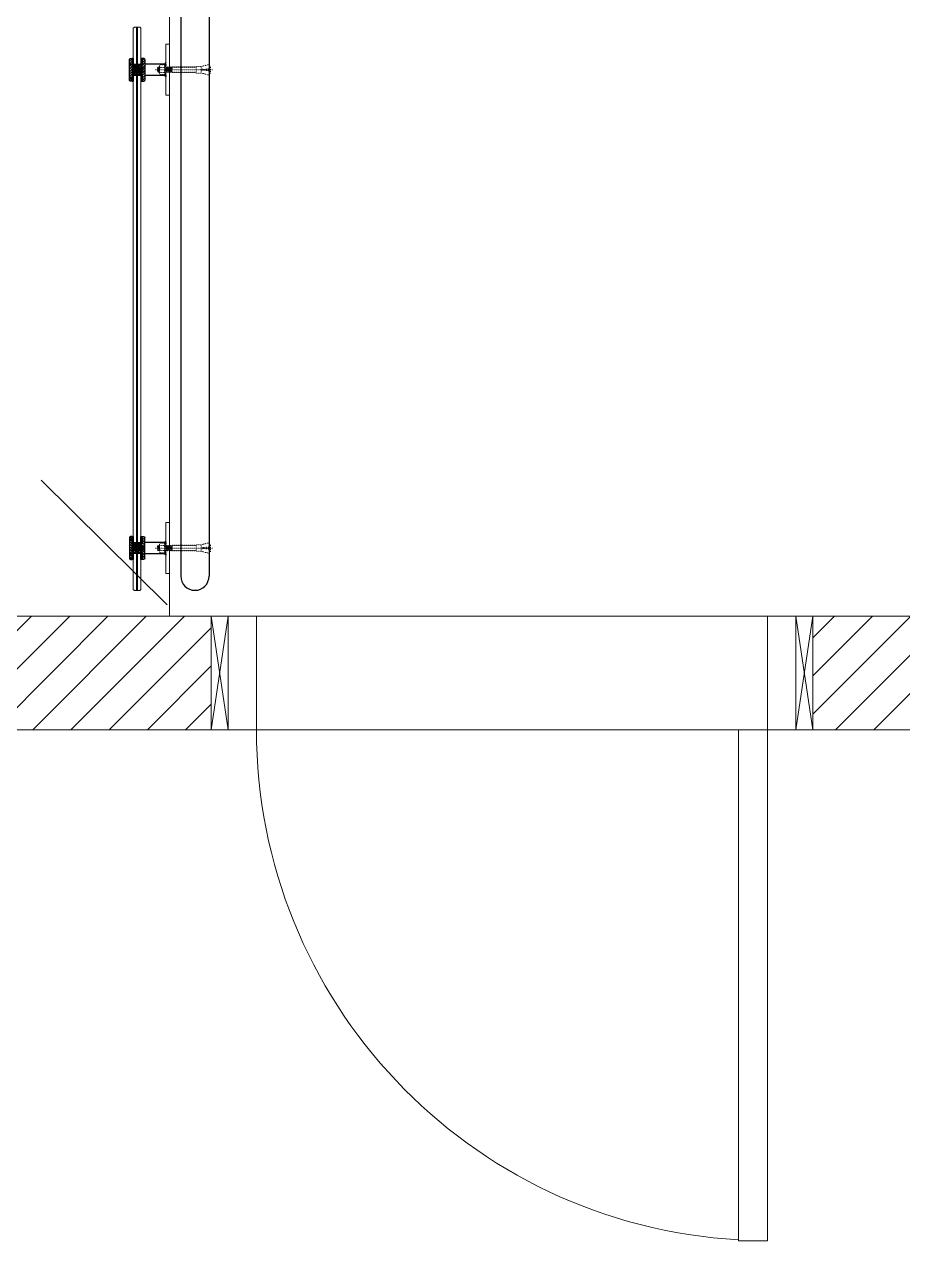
# Model space of a CAD drawing. Header units: millimetres. Extents: x -18512 to 101824, y -95768 to 52898.
# Drawn here: x 58239 to 59786, y -84828 to -82685 of the extents above; entities that cross this region are included whole.
import ezdxf

# ---------------------------------------------------------------- set-up
doc = ezdxf.new("R2010")
doc.units = ezdxf.units.MM
doc.header["$LTSCALE"] = 25
doc.linetypes.add('HIDDEN', pattern=[0.375, 0.25, -0.125])
doc.linetypes.add('STYLE_05', pattern=[0.20828, 0.069425, -0.138855])
doc.layers.get('0').update_dxf_attribs({"color": 254, "lineweight": 0})
for name, color, linetype, lineweight in [('A-DETL-MBND', 5, 'HIDDEN', 9), ('A-DOOR', 31, 'Continuous', 18), ('A-FLOR-OTLN', 6, 'Continuous', 18), ('A-WOODEN DOOR FRAM', 9, 'Continuous', 9), ('I-WALL', 2, 'Continuous', 9)]:
    doc.layers.add(name, color=color, linetype=linetype, lineweight=lineweight)
for name, color, linetype in [('A-WALL', 50, 'Continuous'), ('ADT-3', 7, 'Continuous'), ('AL SAFA', 1, 'Continuous'), ('AR WALL HATCH', 8, 'Continuous'), ('LMI-1', 3, 'Continuous'), ('SGF GLASS', 152, 'Continuous')]:
    doc.layers.add(name, color=color, linetype=linetype)
pattern_1 = [(135, (124341.9079, -153688.5155), (-0.449012806, -0.449012806), []), (225, (124341.9079, -153688.5155), (0.449012806, -0.449012806), [])]
pattern_2 = [(135, (124336.9079, -153688.5155), (-0.449012806, -0.449012806), []), (225, (124336.9079, -153688.5155), (0.449012806, -0.449012806), [])]

# ---------------------------------------------------------------- blocks, each defined once
blk = doc.blocks.new('E  Naga_Single-Panel2 - NAGA-Bedroom Door _WD05_-8264460-FIRST FLOOR PLAN')
at = {"layer": 'A-DOOR', "lineweight": 18}
for p, q in [((450, 1000.2), (399, 1000.2)), ((399, 1000.2), (399, 100)), ((450, 100), (450, 1000.2)), ((-450, 100), (-500, 100)), ((-450, -100), (-450, 100)), ((399, 100), (450, 100)), ((450, -100), (450, 100)), ((450, 100), (500, 100)), ((450, 100), (450, -100)), ((-450, -100), (-500, -100)), ((500, -100), (450, -100))]:
    blk.add_line(p, q, dxfattribs=at)
at = {"layer": 'A-DOOR'}
blk.add_arc((450, 100), 900, 93.2485, 180, dxfattribs=at)
blk = doc.blocks.new('A1')
at = {"color": 8, "linetype": 'STYLE_05', "ltscale": 0.5}
for p, q in [((2850.1, 745.3), (2863.9, 693.4)), ((2850.1, 745.3), (2877.6, 745.3)), ((2909.5, 754), (2860.7, 754)), ((2860.7, 754), (2863, 745.3)), ((2883.1, 707.9), (2877.6, 745.3)), ((2885.1, 765.9), (2885.1, 392.9)), ((2887, 707.9), (2892.5, 745.3)), ((2920.1, 745.3), (2892.5, 745.3)), ((2920.1, 745.3), (2906.3, 693.4)), ((2909.5, 754), (2907.2, 745.3)), ((2863.9, 693.4), (2906.3, 693.4)), ((2863.9, 660.9), (2863.9, 693.4)), ((2863.9, 660.9), (2906.3, 660.9)), ((2866.8, 504.7), (2866.8, 660.9)), ((2869.6, 504.7), (2869.6, 660.9)), ((2900.6, 504.7), (2900.6, 660.9)), ((2903.4, 504.7), (2903.4, 660.9)), ((2906.3, 660.9), (2906.3, 693.4)), ((2902.9, 504.7), (2867.8, 501)), ((2903.5, 496.5), (2867.8, 492.7)), ((2902.9, 488.5), (2867.8, 484.8)), ((2903.5, 480.3), (2867.8, 476.5)), ((2867.9, 485), (2871.3, 489.6)), ((2871.5, 481.7), (2867.9, 485)), ((2868, 501.1), (2871.5, 497.8)), ((2871.5, 497.8), (2868, 493)), ((2868, 493), (2871.5, 497.8)), ((2868, 493), (2871.3, 489.6)), ((2871.3, 489.6), (2868, 493)), ((2871.3, 489.6), (2868, 485.1)), ((2868, 484.9), (2871.5, 481.7)), ((2871.5, 481.7), (2868, 476.9)), ((2868, 476.9), (2871.5, 481.7)), ((2868, 476.9), (2871.3, 473.4)), ((2871.3, 473.4), (2868, 476.9)), ((2871.6, 504.8), (2868.1, 501)), ((2868.1, 501), (2871.4, 504.7)), ((2871.5, 497.8), (2868.1, 501)), ((2902, 504.7), (2868.8, 504.7)), ((2869.6, 504.7), (2869.6, 506.5)), ((2871.4, 504.7), (2869.6, 504.7)), ((2899.9, 500.7), (2871.3, 497.7)), ((2899.9, 492.4), (2871.3, 489.4)), ((2899.9, 484.5), (2871.3, 481.5)), ((2899.9, 476.3), (2871.3, 473.3)), ((2903.4, 496.5), (2885.1, 494.5)), ((2885.1, 494.5), (2885.1, 483)), ((2885.1, 483), (2899.9, 484.5)), ((2903.4, 504.6), (2899.8, 500.6)), ((2903.3, 504.4), (2899.8, 500.6)), ((2899.8, 500.6), (2903.5, 496.3)), ((2899.8, 500.6), (2903.4, 496.5)), ((2903.3, 488.3), (2899.8, 484.4)), ((2899.9, 484.5), (2899.8, 484.4)), ((2899.8, 484.4), (2903.5, 480.2)), ((2899.8, 484.4), (2903.4, 480.3)), ((2903.5, 496.3), (2900.3, 492.4)), ((2900.3, 492.4), (2903.5, 488.4)), ((2903.7, 480.3), (2900.3, 476.2)), ((2903.5, 480.2), (2900.3, 476.2)), ((2900.3, 476.2), (2903.5, 472.2)), ((2900.3, 476.2), (2903.4, 472.4)), ((2903.4, 506.5), (2903.4, 504.6)), ((2903.4, 496.5), (2903.7, 496.5)), ((2903.5, 496.3), (2903.4, 496.5)), ((2903.4, 480.3), (2903.7, 480.3)), ((2903.7, 496.5), (2903.5, 496.3)), ((2847.7, 456.1), (2847.7, 463.3)), ((2847.7, 463.3), (2922.6, 463.3)), ((2847.7, 463.2), (2847.7, 463.3)), ((2847.7, 463.3), (2885.1, 463.3)), ((2847.7, 456.1), (2922.6, 456.1)), ((2853.4, 452.3), (2853.4, 424.2)), ((2860.6, 455.4), (2908.4, 455.4)), ((2860.6, 421.5), (2908.4, 421.5)), ((2867.2, 458.2), (2867.2, 461.1)), ((2867.7, 412.1), (2871.6, 408)), ((2903.5, 472.5), (2867.8, 468.7)), ((2867.8, 424.9), (2867.8, 451.8)), ((2886.8, 421.5), (2867.8, 419.5)), ((2903.5, 415.2), (2867.8, 411.4)), ((2871.3, 473.4), (2868, 469)), ((2868, 469), (2871.3, 473.4)), ((2868, 469), (2871.3, 465.3)), ((2871.3, 465.4), (2868, 469)), ((2869.4, 421.5), (2868, 419.3)), ((2868, 419), (2871.3, 416.1)), ((2871.3, 416.1), (2868, 411.6)), ((2899.9, 468.4), (2871.3, 465.4)), ((2885.1, 466.9), (2871.3, 465.4)), ((2899.9, 419), (2871.3, 416)), ((2899.9, 411.2), (2871.3, 408.1)), ((2871.3, 408), (2899.9, 408)), ((2903.4, 472.4), (2885.1, 470.5)), ((2885.1, 470.5), (2885.1, 463.3)), ((2885.1, 463.3), (2885.1, 466.9)), ((2885.1, 463.3), (2922.6, 463.3)), ((2901.5, 409.5), (2899.7, 408)), ((2903.5, 415.5), (2899.8, 411.6)), ((2899.8, 411.6), (2901.5, 409.5)), ((2903.5, 472.2), (2900, 468.3)), ((2900, 468.3), (2903.7, 464.5)), ((2902, 421.5), (2900, 419.1)), ((2900, 418.9), (2903.5, 415.5)), ((2900.4, 425), (2900.4, 452.1)), ((2904, 458.2), (2904, 461.1)), ((2916.8, 452.5), (2916.8, 424.7)), ((2922.6, 456.1), (2922.6, 463.3))]:
    blk.add_line(p, q, dxfattribs=at)
for centre, major_axis, start_param, end_param in [((2885.1, 702.8), (-3.85, 3.85), 5.871021, 11.436058), ((2860.6, 445.7), (-6.93, 6.93), 5.370026, 6.323459), ((2860.6, 445.7), (-6.93, 6.93), 5.370026, 6.323459), ((2860.6, 445.7), (-6.93, 6.93), 4.669335, 6.323459), ((2860.6, 432.5), (-7.76, -7.76), 0.066292, 1.500005), ((2860.6, 432.5), (-7.76, 7.76), 1.637088, 2.419613), ((2860.6, 432.5), (-7.76, 7.76), 1.637088, 2.419613), ((2860.6, 432.5), (-7.76, -7.76), 0.848817, 1.500005), ((2860.6, 432.5), (-7.76, -7.76), 0.848817, 1.500005), ((2860.6, 445.7), (-6.93, 6.93), 4.669335, 5.370026), ((2860.6, 445.7), (-6.93, 6.93), 4.669335, 5.370026), ((2884.4, 410.5), (-31.8, -31.8), 3.563644, 4.30536), ((2884.4, 410.5), (-31.8, 31.8), 5.559758, 5.876157), ((2884.4, 410.5), (-31.8, 31.8), 5.559758, 5.876157), ((2883.5, 468.4), (-33.2, -33.2), 0.44564, 1.1552), ((2883.5, 468.4), (-33.2, 33.2), 2.016436, 2.327569), ((2883.5, 468.4), (-33.2, 33.2), 2.016436, 2.327569), ((2884.4, 410.5), (-31.8, 31.8), 5.549936, 5.559758), ((2884.4, 410.5), (-31.8, 31.8), 5.549936, 5.559758), ((2884.4, 410.5), (-31.8, -31.8), 3.912085, 3.979139), ((2884.4, 410.5), (-31.8, -31.8), 3.912085, 3.979139), ((2883.5, 468.4), (-33.2, 33.2), 2.327569, 2.38482), ((2883.5, 468.4), (-33.2, 33.2), 2.327569, 2.38482), ((2883.5, 468.4), (-33.2, -33.2), 0.814024, 0.820486), ((2883.5, 468.4), (-33.2, -33.2), 0.814024, 0.820486), ((2884.4, 410.5), (-31.8, -31.8), 3.86502, 3.912085), ((2884.4, 410.5), (-31.8, -31.8), 3.86502, 3.912085), ((2883.5, 468.4), (-33.2, 33.2), 2.391283, 2.725996), ((2883.5, 468.4), (-33.2, 33.2), 2.391283, 2.725996), ((2884.4, 410.5), (-31.8, -31.8), 3.774027, 3.86502), ((2884.4, 410.5), (-31.8, -31.8), 3.774027, 3.86502), ((2884.4, 410.5), (-31.8, 31.8), 5.13444, 5.344823), ((2884.4, 410.5), (-31.8, 31.8), 5.13444, 5.344823), ((2908.6, 442.7), (-9.06, -9.06), 3.227804, 4.616951), ((2908.6, 442.7), (-9.06, -9.06), 4.349401, 4.616951), ((2908.6, 442.7), (-9.06, -9.06), 4.349401, 4.616951), ((2908.4, 433.8), (-8.73, -8.73), 0.079101, 1.531694), ((2908.4, 433.8), (-8.73, 8.73), 1.649898, 2.269819), ((2908.4, 433.8), (-8.73, 8.73), 1.649898, 2.269819), ((2908.6, 442.7), (-9.06, -9.06), 4.038843, 4.349401), ((2908.6, 442.7), (-9.06, -9.06), 4.038843, 4.349401), ((2908.6, 442.7), (-9.06, -9.06), 3.403765, 4.038843), ((2908.6, 442.7), (-9.06, -9.06), 3.403765, 4.038843), ((2908.4, 433.8), (-8.73, -8.73), 0.699022, 1.531694), ((2908.4, 433.8), (-8.73, -8.73), 0.699022, 1.531694), ((2908.6, 442.7), (-9.06, -9.06), 3.227804, 3.403765), ((2908.6, 442.7), (-9.06, -9.06), 3.227804, 3.403765)]:
    blk.add_ellipse(centre, major_axis=major_axis, ratio=1, start_param=start_param, end_param=end_param, dxfattribs=at)
blk = doc.blocks.new('A$C24B90740')
at = {"layer": 'LMI-1', "color": 8, "elevation": 0}
for points in [[(0, 1.9), (2.4, 1.9)], [(0, 0), (2.4, 0)]]:
    blk.add_lwpolyline(points, dxfattribs=at)
at = {"layer": 'LMI-1', "color": 8}
blk.add_arc((2.3, 1, 0), 0.972, 279.1054, 80.8946, dxfattribs=at)
blk = doc.blocks.new('REH')
h = blk.add_hatch()
h.set_pattern_fill('ANSI37', color=8, scale=0.2, angle=90, style=0)
h.set_pattern_definition(pattern_1)
h.paths.add_polyline_path([(138637.4, -14314.4), (138637.4, -14316.4), (138649.9, -14316.4), (138649.9, -14314.4)])
h = blk.add_hatch()
h.set_pattern_fill('ANSI37', color=8, scale=0.2, angle=90, style=0)
h.set_pattern_definition(pattern_1)
h.paths.add_polyline_path([(138637.4, -14329.9), (138637.4, -14331.9), (138653.1, -14331.9), (138653.1, -14330.1), (138653, -14329.9)])
h = blk.add_hatch()
h.set_pattern_fill('ANSI37', color=8, scale=0.2, angle=90, style=0)
h.set_pattern_definition(pattern_1)
h.paths.add_polyline_path([(138649.9, -14316.4), (138647.9, -14316.4), (138647.9, -14322.4), (138649.9, -14322.4)])
h.paths.add_polyline_path([(138647.9, -14322.4), (138647.9, -14323.1), (138649.9, -14323.1), (138649.9, -14322.4)])
h.paths.add_polyline_path([(138649.9, -14323.9), (138649.9, -14323.1), (138647.9, -14323.1), (138647.9, -14323.9)])
h.paths.add_polyline_path([(138649.9, -14323.9), (138647.9, -14323.9), (138647.9, -14329.9), (138649.9, -14329.9)])
h = blk.add_hatch()
h.set_pattern_fill('ANSI37', color=8, scale=0.2, angle=90, style=0)
h.set_pattern_definition(pattern_2)
h.paths.add_polyline_path([(138659.9, -14316.4), (138677.4, -14316.4), (138677.4, -14314.4), (138659.9, -14314.4)])
h = blk.add_hatch()
h.set_pattern_fill('ANSI37', color=8, scale=0.2, angle=90, style=0)
h.set_pattern_definition(pattern_2)
h.paths.add_polyline_path([(138661.2, -14331.9), (138664.4, -14331.9), (138677.4, -14331.9), (138677.4, -14329.9), (138661.2, -14329.9)])
h = blk.add_hatch()
h.set_pattern_fill('ANSI37', color=256, scale=5, angle=90, style=0)
h.set_pattern_definition([(135, (124341.908, -153688.516), (-11.2253202, -11.2253202), []), (225, (124341.908, -153688.516), (11.2253202, -11.2253202), [])])
h.paths.add_polyline_path([(138664.9, -14316.4), (138664.9, -14322.4), (138666.9, -14322.4), (138666.9, -14316.4)])
h.paths.add_polyline_path([(138664.9, -14323.9), (138664.9, -14329.9), (138666.9, -14329.9), (138666.9, -14323.9)])
h.paths.add_polyline_path([(138664.9, -14322.4), (138664.9, -14323.1), (138666.9, -14323.1), (138666.9, -14322.4)])
h.paths.add_polyline_path([(138664.9, -14323.1), (138664.9, -14323.9), (138666.9, -14323.9), (138666.9, -14323.1)])
h = blk.add_hatch()
h.set_pattern_fill('ANSI37', color=8, scale=0.2, angle=90, style=0)
h.set_pattern_definition(pattern_1)
h.paths.add_polyline_path([(138664.9, -14316.4), (138664.9, -14322.4), (138666.9, -14322.4), (138666.9, -14316.4)])
h.paths.add_polyline_path([(138664.9, -14322.4), (138664.9, -14323.1), (138666.9, -14323.1), (138666.9, -14322.4)])
h.paths.add_polyline_path([(138664.9, -14323.1), (138664.9, -14323.9), (138666.9, -14323.9), (138666.9, -14323.1)])
h.paths.add_polyline_path([(138664.9, -14323.9), (138664.9, -14329.9), (138666.9, -14329.9), (138666.9, -14323.9)])
at = {"layer": 'LMI-1'}
h = blk.add_hatch(dxfattribs=at)
h.set_pattern_fill('ANSI31', color=8, angle=180, style=0)
h.set_pattern_definition([(225, (124341.908, -153688.5155), (2.24506403, -2.24506403), [])])
h.paths.add_polyline_path([(138639.4, -14309.4, 0.414214), (138637.4, -14311.4), (138637.4, -14314.4), (138649.9, -14314.4), (138649.9, -14316.4), (138652.9, -14316.4), (138652.2, -14315.6), (138653.3, -14314.4), (138652.3, -14313.2), (138661.5, -14313.2), (138662.3, -14314.4), (138662.3, -14314.4), (138661.2, -14315.3), (138662, -14316.4), (138664.9, -14316.4), (138664.9, -14314.4), (138677.4, -14314.4), (138677.4, -14311.4, 0.414214), (138675.4, -14309.4)])
h.paths.add_polyline_path([(138662.2, -14318.9), (138661.1, -14319.9), (138662.1, -14321.1), (138661.1, -14322.1), (138661.3, -14322.4), (138664.9, -14322.4), (138664.9, -14316.4), (138662, -14316.4), (138662.2, -14316.6), (138661.2, -14317.5)])
h.paths.add_polyline_path([(138662.1, -14325.5), (138661.1, -14326.5), (138662.1, -14327.8), (138661.1, -14328.7), (138662, -14329.9), (138664.9, -14329.9), (138664.9, -14323.9), (138661.5, -14323.9), (138661.1, -14324.3)])
h.paths.add_polyline_path([(138652.1, -14326.7), (138653.2, -14325.6), (138652.1, -14324.5), (138652.7, -14323.9), (138649.9, -14323.9), (138649.9, -14329.9), (138653, -14329.9), (138652.1, -14328.9), (138653.2, -14327.8)])
h.paths.add_polyline_path([(138649.9, -14322.4), (138652.2, -14322.4), (138652.1, -14322.3), (138653.1, -14321.2), (138652.1, -14320.1), (138653.2, -14318.9), (138652.2, -14317.8), (138653.2, -14316.7), (138652.9, -14316.4), (138649.9, -14316.4)])
h = blk.add_hatch(dxfattribs=at)
h.set_pattern_fill('ANSI31', color=8, angle=180, style=0)
h.set_pattern_definition([(225, (124341.908, -153583.2378), (2.24506403, -2.24506403), [])])
h.paths.add_polyline_path([(138675.4, -14336.9, 0.414214), (138677.4, -14334.9), (138677.4, -14331.9), (138637.4, -14331.9), (138637.4, -14334.9, 0.414214), (138639.4, -14336.9)])
for p, q in [((138637.4, -14314.4, 0), (138637.4, -14316.4, 0)), ((138677.4, -14331.9, 0), (138677.4, -14329.9, 0))]:
    blk.add_line(p, q)
at = {"color": 1}
for p, q in [((138649.9, -14316.4, 0), (138649.9, -14329.9)), ((138664.9, -14329.9, 0), (138664.9, -14316.4, 0))]:
    blk.add_line(p, q, dxfattribs=at)
at = {"color": 8, "linetype": 'Continuous'}
for p, q in [((138663.8, -14331.9, 0), (138650.6, -14331.9, 0)), ((138664.4, -14331.9, 0), (138651.2, -14331.9, 0))]:
    blk.add_line(p, q, dxfattribs=at)
at = {"color": 8, "elevation": 0}
for points in [[(138649.9, -14316.4), (138649.9, -14314.4), (138637.4, -14314.4), (138637.4, -14316.4)], [(138677.4, -14316.4), (138677.4, -14314.4), (138664.9, -14314.4), (138664.9, -14316.4)]]:
    blk.add_lwpolyline(points, dxfattribs=at)
at = {"layer": 'A-WALL', "color": 84, "ltscale": 0.1, "elevation": 0}
for points in [[(138637.4, -14316.4), (138637.4, -14314.4), (138649.9, -14314.4), (138649.9, -14316.4)], [(138637.4, -14331.9), (138637.4, -14329.9), (138653.1, -14329.9), (138653.1, -14331.9)], [(138647.9, -14329.9), (138647.9, -14316.4), (138649.9, -14316.4), (138649.9, -14329.9)], [(138661.2, -14331.9), (138661.2, -14329.9), (138677.4, -14329.9), (138677.4, -14331.9)], [(138664.9, -14316.4), (138664.9, -14314.4), (138677.4, -14314.4), (138677.4, -14316.4)], [(138664.9, -14329.9), (138664.9, -14316.4), (138666.9, -14316.4), (138666.9, -14329.9)]]:
    blk.add_lwpolyline(points, close=True, dxfattribs=at)
at = {"layer": 'ADT-3', "color": 8}
for p, q in [((138652.3, -14313.2, 0), (138662.2, -14314.4, 0)), ((138652.3, -14313.2, 0), (138653.3, -14314.4, 0)), ((138652.3, -14313.2, 0), (138661.5, -14313.2, 0)), ((138661.5, -14313.2, 0), (138662.3, -14314.4, 0)), ((138653.2, -14318.9, 0), (138652.1, -14320.1, 0)), ((138652.1, -14320.1, 0), (138653.1, -14321.2, 0)), ((138652.1, -14320.1, 0), (138662.1, -14321.1, 0)), ((138653.1, -14321.2, 0), (138652.1, -14322.3, 0)), ((138652.1, -14322.3, 0), (138653.2, -14323.4, 0)), ((138652.1, -14322.3, 0), (138662.1, -14323.3, 0)), ((138653.1, -14323.4, 0), (138652.1, -14324.5, 0)), ((138652.1, -14324.5, 0), (138653.2, -14325.6, 0)), ((138652.1, -14324.5, 0), (138662.1, -14325.5, 0)), ((138653.1, -14325.6, 0), (138652.1, -14326.7, 0)), ((138652.1, -14326.7, 0), (138653.2, -14327.9, 0)), ((138652.1, -14326.7, 0), (138662.1, -14327.8, 0)), ((138653.1, -14327.9, 0), (138652.1, -14328.9, 0)), ((138652.1, -14328.9, 0), (138653.1, -14330.1, 0)), ((138652.1, -14328.9, 0), (138661.4, -14329.9, 0)), ((138653.3, -14314.4, 0), (138652.2, -14315.6, 0)), ((138652.2, -14315.6, 0), (138662.2, -14316.6, 0)), ((138652.2, -14315.6, 0), (138653.2, -14316.7, 0)), ((138653.2, -14316.7, 0), (138652.2, -14317.8, 0)), ((138652.2, -14317.8, 0), (138653.2, -14318.9, 0)), ((138652.2, -14317.8, 0), (138662.2, -14318.9, 0)), ((138653.1, -14321.2, 0), (138661.1, -14322.1, 0)), ((138653.1, -14323.4, 0), (138661.1, -14324.3, 0)), ((138653.1, -14323.4, 0), (138661.1, -14324.3, 0)), ((138653.1, -14325.6, 0), (138661.1, -14326.5, 0)), ((138653.1, -14325.6, 0), (138661.1, -14326.5, 0)), ((138653.1, -14327.9, 0), (138661.1, -14328.7, 0)), ((138653.1, -14330.1, 0), (138661.1, -14330.9, 0)), ((138653.2, -14314.5, 0), (138661.2, -14315.3, 0)), ((138653.2, -14316.7, 0), (138661.2, -14317.5, 0)), ((138653.2, -14319, 0), (138661.1, -14319.9, 0)), ((138653.3, -14330.1, 0), (138661.2, -14330.9, 0)), ((138662.2, -14318.9, 0), (138661.1, -14319.9, 0)), ((138661.1, -14319.9, 0), (138662.1, -14321.1, 0)), ((138662.1, -14321.1, 0), (138661.1, -14322.1, 0)), ((138661.1, -14322.1, 0), (138662.1, -14323.3, 0)), ((138662.1, -14323.3, 0), (138661.1, -14324.3, 0)), ((138662.1, -14323.3, 0), (138661.1, -14324.3, 0)), ((138661.1, -14324.3, 0), (138662.1, -14325.5, 0)), ((138662.1, -14325.5, 0), (138661.1, -14326.5, 0)), ((138662.1, -14325.5, 0), (138661.1, -14326.5, 0)), ((138661.1, -14326.5, 0), (138662.1, -14327.8, 0)), ((138662.1, -14327.8, 0), (138661.1, -14328.7, 0)), ((138661.1, -14328.7, 0), (138662, -14329.9, 0)), ((138662.3, -14314.4, 0), (138661.2, -14315.3, 0)), ((138661.2, -14315.3, 0), (138662.2, -14316.6, 0)), ((138662.2, -14316.6, 0), (138661.2, -14317.5, 0)), ((138661.2, -14317.5, 0), (138662.2, -14318.9, 0))]:
    blk.add_line(p, q, dxfattribs=at)
at = {"layer": 'LMI-1', "color": 1}
for p, q in [((138675.4, -14309.4), (138639.4, -14309.4)), ((138649.9, -14314.4), (138637.4, -14314.4))]:
    blk.add_line(p, q, dxfattribs=at)
at = {"layer": 'LMI-1', "color": 8}
for p, q in [((138653, -14329.9, 0), (138637.4, -14329.9, 0)), ((138637.4, -14331.9, 0), (138637.4, -14329.9, 0)), ((138637.4, -14329.9, 0), (138653, -14329.9, 0)), ((138677.4, -14331.9, 0), (138637.4, -14331.9, 0)), ((138677.4, -14331.9, 0), (138637.4, -14331.9, 0)), ((138642.8, -14331.9, 0), (138642.7, -14331.8, 0)), ((138646.9, -14329.9, 0), (138649.9, -14329.9, 0)), ((138653.1, -14329.9, 0), (138653.1, -14331.9, 0)), ((138661.2, -14330.9, 0), (138661.2, -14331.9, 0)), ((138677.4, -14329.9, 0), (138662, -14329.9, 0)), ((138665.4, -14329.9, 0), (138677.4, -14329.9, 0))]:
    blk.add_line(p, q, dxfattribs=at)
at = {"layer": 'LMI-1', "color": 1, "elevation": 0}
for points in [[(138637.4, -14314.4), (138637.4, -14311.4, -0.414214), (138639.4, -14309.4)], [(138675.4, -14309.4, -0.414214), (138677.4, -14311.4), (138677.4, -14314.4), (138665.4, -14314.4)]]:
    blk.add_lwpolyline(points, format="xyb", dxfattribs=at)
blk.add_lwpolyline([(138677.4, -14334.9), (138677.4, -14331.9), (138637.4, -14331.9), (138637.4, -14334.9, 0.414214), (138639.4, -14336.9), (138675.4, -14336.9, 0.414214)], format="xyb", close=True, dxfattribs=at)
at = {"layer": 'LMI-1', "color": 8, "elevation": 0}
for points in [[(138641.7, -14336.9), (138641.7, -14334.5)], [(138643.6, -14336.9), (138643.6, -14334.5)], [(138661.2, -14330.9), (138661.2, -14331.9)], [(138666, -14336.9), (138666, -14334.5)], [(138667.9, -14336.9), (138667.9, -14334.5)]]:
    blk.add_lwpolyline(points, dxfattribs=at)
at = {"layer": 'LMI-1', "color": 8}
blk.add_arc((138642.6, -14334.6, 0), 0.972, 9.1054, 170.8946, dxfattribs=at)
at = {"layer": 'LMI-1', "color": 8, "extrusion": (0, 0, -1), "xscale": -1, "zscale": -1, "rotation": 270}
for p in [(-138643.6, -14336.9, 0), (-138667.9, -14336.9, 0)]:
    blk.add_blockref('A$C24B90740', p, dxfattribs=at)
blk = doc.blocks.new('DFF')
at = {"layer": 'LMI-1'}
for points in [[(6745, 183870.3), (6745, 183872.9), (6742.7, 183870.3)], [(6745, 183870.3), (6745, 183867.7), (6742.7, 183870.3)], [(6745, 183850.3), (6745, 183852.9), (6742.7, 183850.3)], [(6745, 183850.3), (6745, 183847.7), (6742.7, 183850.3)]]:
    blk.add_hatch(color=8, dxfattribs=at).paths.add_polyline_path(points)
at = {"color": 3, "elevation": 0}
blk.add_lwpolyline([(6751, 183905.3), (6745, 183905.3), (6745, 183815.3), (6751, 183815.3), (6751, 183905.3)], close=True, dxfattribs=at)
at = {"layer": 'LMI-1', "color": 3}
for p, q in [((6745, 183870.3, 0), (6708, 183870.3, 0)), ((6745.1, 183850.3, 0), (6708, 183850.3, 0))]:
    blk.add_line(p, q, dxfattribs=at)
at = {"layer": 'LMI-1', "color": 8, "elevation": 0}
for points in [[(6745, 183870.3), (6745, 183872.9), (6742.7, 183870.3)], [(6745, 183870.3), (6745, 183867.7), (6742.7, 183870.3)], [(6745, 183850.3), (6745, 183852.9), (6742.7, 183850.3)], [(6745, 183850.3), (6745, 183847.7), (6742.7, 183850.3)]]:
    blk.add_lwpolyline(points, close=True, dxfattribs=at)
at = {"rotation": 270}
blk.add_blockref('REH', (21017.4, 322517.8), dxfattribs=at)
at = {"xscale": 0.2702702702954411, "yscale": 0.2702702702954411, "zscale": 0.2702702702954411, "rotation": 270}
blk.add_blockref('A1', (6619.8, 184640.1, 0), dxfattribs=at)

msp = doc.modelspace()

# ---------------------------------------------------------------- hatches: boundary and pattern name
at = {"layer": 'AR WALL HATCH', "lineweight": 5}
h = msp.add_hatch(dxfattribs=at)
h.set_pattern_fill('ANSI31', color=256, scale=15, style=0)
h.set_pattern_definition([(45, (59229.075, -128347.31), (-33.67596, 33.67596), [])])
h.paths.add_polyline_path([(59628.1, -83927.4), (59628.1, -83727.4), (59908.1, -83727.4), (59908.1, -83927.4)])
h.paths.add_polyline_path([(58568.1, -83727.4), (58568.1, -83927.4), (56333.1, -83927.4), (56333.1, -83727.4)])

# ---------------------------------------------------------------- linework, layer by layer
at = {"layer": 'A-DETL-MBND', "ltscale": 50}
msp.add_line((58490.9, -83707.4), (56333.3, -81574), dxfattribs=at)
at = {"layer": 'A-FLOR-OTLN'}
for p, q in [((58494.6, -83727.4), (58494.6, -81687.4)), ((58568.1, -83727.4), (59628.1, -83727.4)), ((58568.1, -83927.4), (59628.1, -83927.4))]:
    msp.add_line(p, q, dxfattribs=at)
at = {"layer": 'A-WOODEN DOOR FRAM'}
msp.add_line((59628.1, -83927.4), (59628.1, -83727.4), dxfattribs=at)
for points in [[(58598.1, -83927.4), (58568.1, -83927.4), (58568.1, -83727.4), (58598.1, -83727.4)], [(59598.1, -83927.4), (59628.1, -83927.4), (59628.1, -83727.4), (59598.1, -83727.4)]]:
    msp.add_lwpolyline(points, close=True, dxfattribs=at)
for points in [[(58568.1, -83927.4), (58598.1, -83727.4)], [(58598.1, -83927.4), (58568.1, -83727.4)], [(59598.1, -83927.4), (59628.1, -83727.4)], [(59598.1, -83727.4), (59628.1, -83927.4)]]:
    msp.add_lwpolyline(points, dxfattribs=at)
at = {"layer": 'AL SAFA', "color": 1}
for p, q in [((58514.6, -81722.3), (58514.6, -83656.8)), ((58564.6, -81722.3), (58564.6, -83656.8))]:
    msp.add_line(p, q, dxfattribs=at)
msp.add_arc((58539.6, -83656.8), 25, 180, 0, dxfattribs=at)
at = {"layer": 'I-WALL', "color": 152}
for p, q in [((58433.1, -82689.8), (58431.1, -82691.8)), ((58431.1, -83680.4), (58431.1, -82691.8)), ((58442.6, -82689.8), (58433.1, -82689.8)), ((58444.6, -82691.8), (58442.6, -82689.8)), ((58444.6, -83680.4), (58444.6, -82691.8)), ((58431.1, -83680.4), (58433.1, -83682.4)), ((58433.1, -83682.4), (58442.6, -83682.4)), ((58444.6, -83680.4), (58442.6, -83682.4))]:
    msp.add_line(p, q, dxfattribs=at)
at = {"layer": 'I-WALL'}
for p, q in [((58568.1, -83727.4), (56333.1, -83727.4)), ((58568.1, -83727.4), (58568.1, -83927.4)), ((55853.1, -83927.4), (58568.1, -83927.4)), ((59908.1, -83927.4), (59628.1, -83927.4))]:
    msp.add_line(p, q, dxfattribs=at)
msp.add_lwpolyline([(59628.1, -83727.4), (60108.1, -83727.4), (60108.1, -84337.4)], dxfattribs=at)
at = {"layer": 'SGF GLASS', "color": 8, "linetype": 'ByBlock', "ltscale": 0.8}
for p, q in [((58437.1, -83682.4), (58437.1, -82689.8)), ((58437.2, -83682.4), (58437.2, -82689.8)), ((58437.4, -83682.4), (58437.4, -82689.8)), ((58437.6, -83682.4), (58437.6, -82689.8)), ((58437.8, -83682.4), (58437.8, -82689.8)), ((58438, -83682.4), (58438, -82689.8)), ((58438.2, -83682.4), (58438.2, -82689.8)), ((58438.4, -83682.4), (58438.4, -82689.8)), ((58438.6, -83682.4), (58438.6, -82689.8))]:
    msp.add_line(p, q, dxfattribs=at)

# ---------------------------------------------------------------- block references
at = {"xscale": -1, "rotation": 180}
msp.add_blockref('DFF', (51743.6, 101095.5, 0), dxfattribs=at)
msp.add_blockref('DFF', (51743.6, -267467.7, 0))
at = {"layer": 'A-DOOR', "xscale": -1, "rotation": 180}
msp.add_blockref('E  Naga_Single-Panel2 - NAGA-Bedroom Door _WD05_-8264460-FIRST FLOOR PLAN', (59098.1, -83827.4), dxfattribs=at)

doc.saveas('drawing.dxf')
